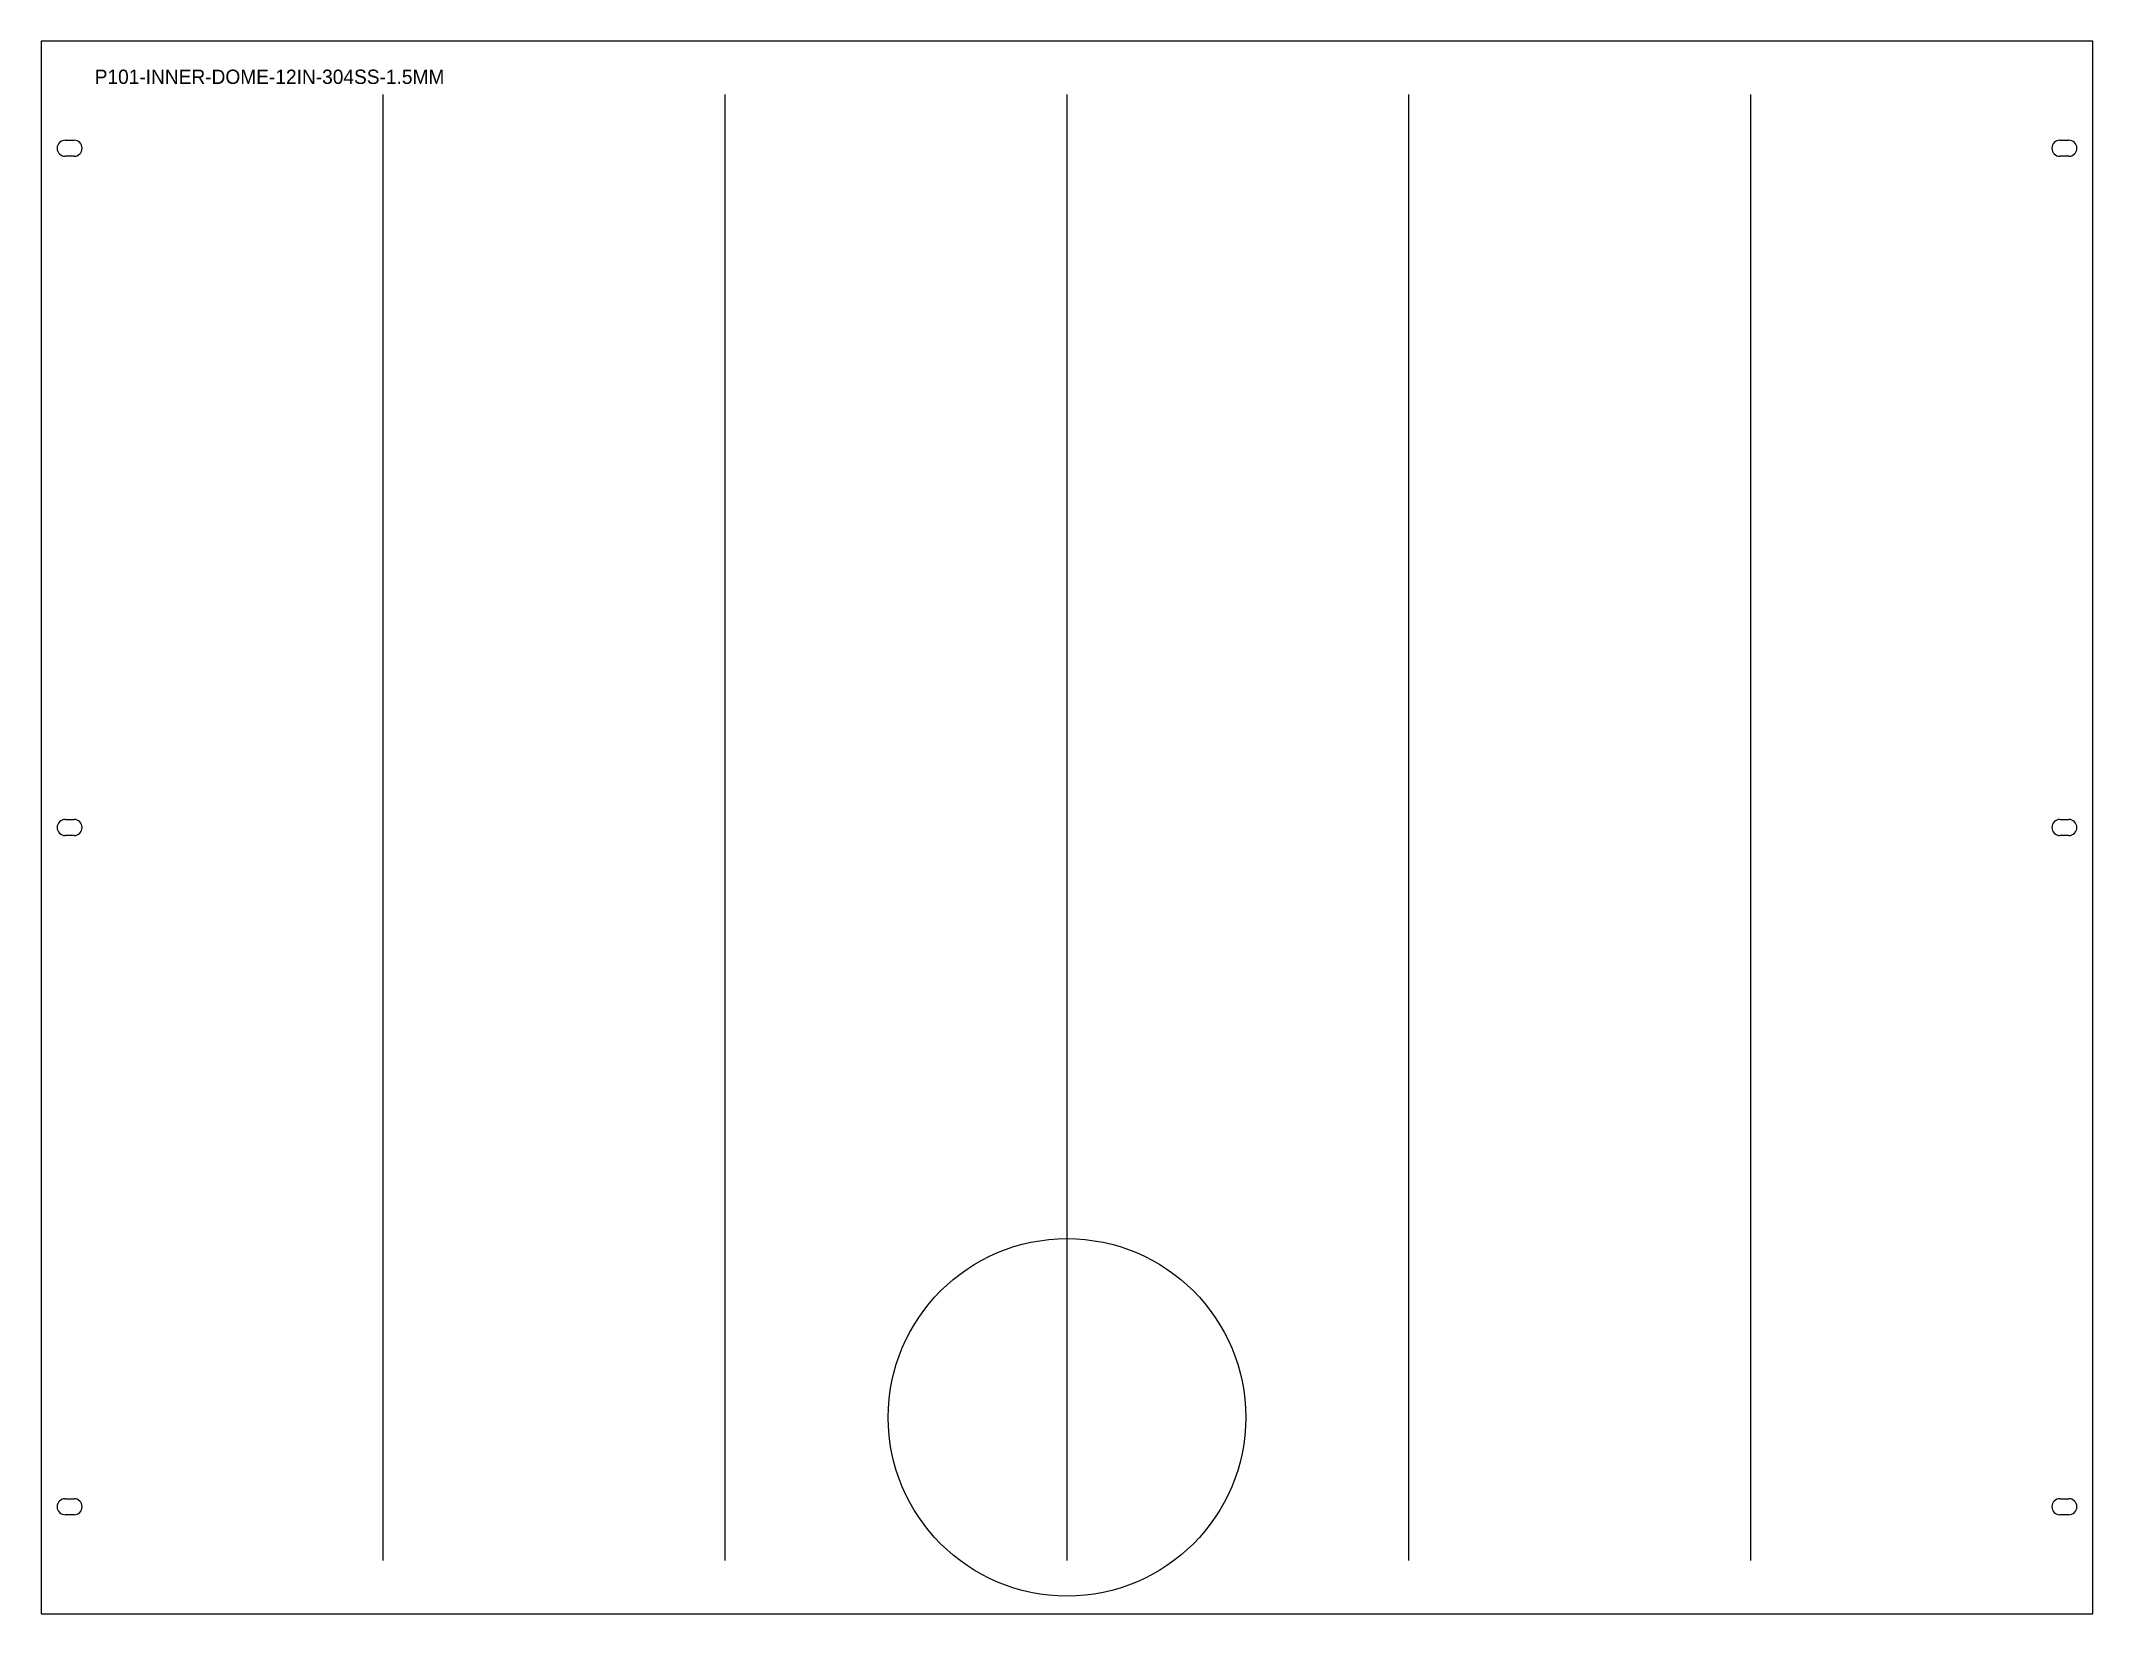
# Model space of a CAD drawing. Extents: x 10 to 584, y 10 to 450.
import ezdxf

# ---------------------------------------------------------------- set-up
doc = ezdxf.new("R2010")
doc.units = 0
for name, color, linetype in [('BEND_UP', 3, 'CONTINUOUS'), ('CUT', 7, 'CONTINUOUS'), ('CUT_INTERIOR', 4, 'CONTINUOUS'), ('ETCH', 1, 'CONTINUOUS')]:
    doc.layers.add(name, color=color, linetype=linetype)

msp = doc.modelspace()

# ---------------------------------------------------------------- linework, layer by layer
at = {"layer": 'BEND_UP'}
for p, q in [((105.6374, 25), (105.6374, 435)), ((201.2749, 25), (201.2749, 435)), ((296.9123, 25), (296.9123, 435)), ((392.5497, 25), (392.5497, 435)), ((488.1872, 25), (488.1872, 435))]:
    msp.add_line(p, q, dxfattribs=at)
at = {"layer": 'CUT'}
for p, q in [((583.8246, 450), (10, 450)), ((10, 450), (10, 10)), ((583.8246, 10), (583.8246, 450)), ((10, 10), (583.8246, 10))]:
    msp.add_line(p, q, dxfattribs=at)
at = {"layer": 'CUT_INTERIOR'}
for p, q in [((16.75, 422.25), (19.25, 422.25)), ((574.5746, 422.25), (577.0746, 422.25)), ((19.25, 417.75), (16.75, 417.75)), ((577.0746, 417.75), (574.5746, 417.75)), ((16.75, 232.25), (19.25, 232.25)), ((574.5746, 232.25), (577.0746, 232.25)), ((19.25, 227.75), (16.75, 227.75)), ((577.0746, 227.75), (574.5746, 227.75)), ((16.75, 42.25), (19.25, 42.25)), ((574.5746, 42.25), (577.0746, 42.25)), ((19.25, 37.75), (16.75, 37.75)), ((577.0746, 37.75), (574.5746, 37.75))]:
    msp.add_line(p, q, dxfattribs=at)
msp.add_circle((296.9123, 65), 50, dxfattribs=at)
for centre, start, end in [((16.75, 420), 90, 270), ((19.25, 420), 270, 90), ((574.5746, 420), 90, 270), ((577.0746, 420), 270, 90), ((16.75, 230), 90, 270), ((19.25, 230), 270, 90), ((574.5746, 230), 90, 270), ((577.0746, 230), 270, 90), ((16.75, 40), 90, 270), ((19.25, 40), 270, 90), ((574.5746, 40), 90, 270), ((577.0746, 40), 270, 90)]:
    msp.add_arc(centre, 2.25, start, end, dxfattribs=at)

# ---------------------------------------------------------------- texts
at = {"layer": 'ETCH'}
msp.add_text('P101-INNER-DOME-12IN-304SS-1.5MM', height=4, dxfattribs=at).set_placement((25, 438))

doc.saveas('drawing.dxf')
